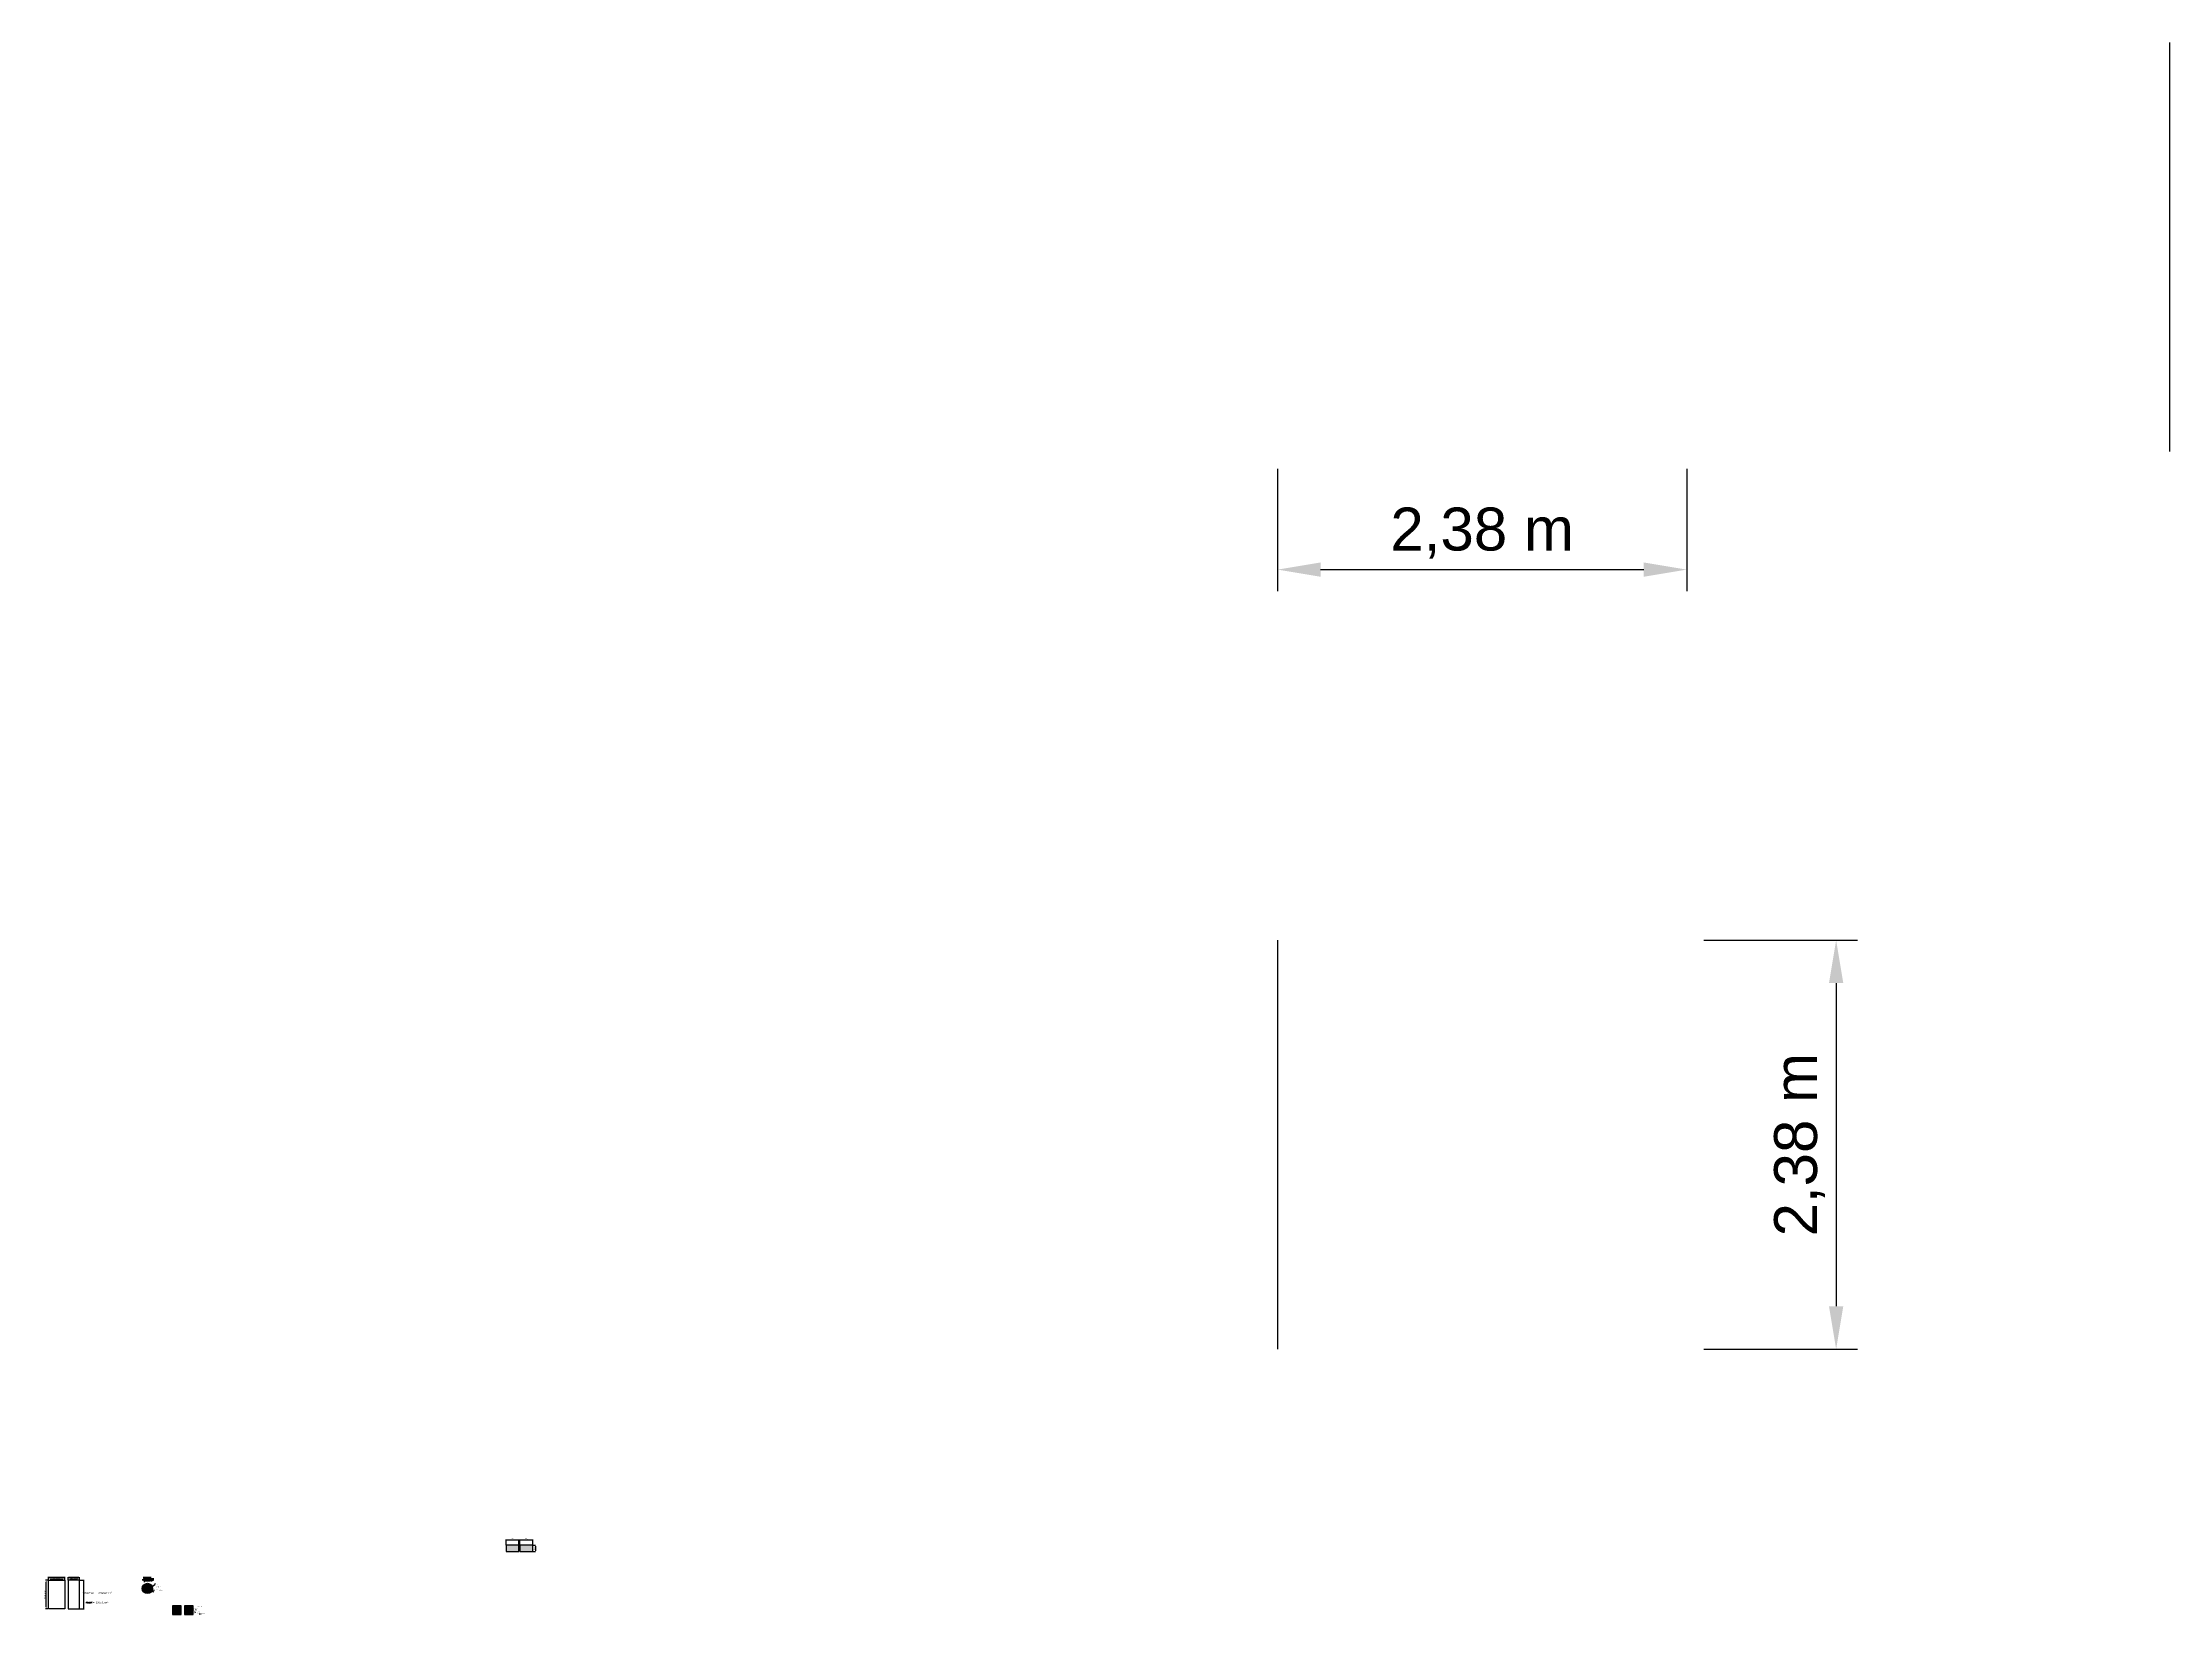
# Model space of a CAD drawing. Header units: millimetres. Extents: x 4938 to 17309, y 4366 to 13512.
import ezdxf

# ---------------------------------------------------------------- set-up
doc = ezdxf.new("R2010")
doc.units = ezdxf.units.MM
for name, color, linetype in [('Agua', 150, 'Continuous'), ('AUX', 252, 'Continuous'), ('Cotas', 253, 'Continuous'), ('Jardín', 80, 'Continuous'), ('Texto', 250, 'Continuous')]:
    doc.layers.add(name, color=color, linetype=linetype)
doc.styles.add('Anotativo', font='arial.ttf')
doc.styles.get("Standard").update_dxf_attribs({"font": 'arial.ttf'})
doc.dimstyles.new('Annotative', dxfattribs={"dimscale": 0, "dimtxt": 2.5, "dimasz": 2.5, "dimexe": 1.25, "dimexo": 0.625, "dimtad": 1, "dimtxsty": 'Standard', "dimcen": 2.5, "dimadec": 0, "dimazin": 0, "dimtfac": 1, "dimtmove": 0, "dimatfit": 3, "dimfxl": 1, "dimarcsym": 0})
doc.dimstyles.new('Ari_m', dxfattribs={"dimtxt": 2.5, "dimasz": 2.5, "dimexe": 1.25, "dimexo": 1, "dimtad": 1, "dimtxsty": 'Standard', "dimcen": 2.5, "dimadec": 0, "dimazin": 0, "dimtfac": 1, "dimtmove": 0, "dimatfit": 3, "dimfxl": 1, "dimarcsym": 0})
doc.dimstyles.new('Ari_m_cm', dxfattribs={"dimtxt": 2.5, "dimasz": 2.5, "dimexe": 1.25, "dimexo": 0.625, "dimtad": 1, "dimlfac": 0.1, "dimtxsty": 'Standard', "dimcen": 2.5, "dimadec": 0, "dimazin": 0, "dimtfac": 1, "dimtmove": 0, "dimatfit": 3, "dimfxl": 1, "dimarcsym": 0})
doc.dimstyles.new('Copia de Ari_m_m', dxfattribs={"dimtxt": 2.5, "dimasz": 2.5, "dimexe": 1.25, "dimexo": 1, "dimtad": 1, "dimlfac": 0.001, "dimtxsty": 'Standard', "dimcen": 2.5, "dimadec": 0, "dimazin": 0, "dimtfac": 1, "dimtmove": 0, "dimatfit": 3, "dimfxl": 1, "dimarcsym": 0})

# ---------------------------------------------------------------- blocks, each defined once
blk = doc.blocks.new('*D2')
at = {"layer": 'Cotas', "color": 0, "lineweight": -2, "transparency": 16777216}
for p, q in [((12121.44734005537, 8289.298611161688), (12120.81128922602, 8289.298611161688)), ((12120.96753922602, 8288.986111161688), (12120.96753922602, 5909.611111161686)), ((12121.44734005537, 5909.298611161686), (12120.81128922602, 5909.298611161686))]:
    blk.add_line(p, q, dxfattribs=at)
at = {"layer": 'Cotas', "color": 0, "transparency": 16777216}
for points in [[(12120.91545589268, 8288.986111161688), (12121.01962255935, 8288.986111161688), (12120.96753922602, 8289.298611161688)], [(12120.91545589268, 5909.611111161686), (12121.01962255935, 5909.611111161686), (12120.96753922602, 5909.298611161686)]]:
    blk.add_solid(points, dxfattribs=at)
at = {"layer": 'Defpoints', "color": 0, "transparency": 16777216}
for p in [(12121.57234005537, 8289.298611161688), (12120.96753922602, 5909.298611161686), (12121.57234005537, 5909.298611161686)]:
    blk.add_point(p, dxfattribs=at)
at = {"layer": 'Cotas', "color": 0, "transparency": 16777216, "insert": (12120.72975358482, 7099.298611161683), "char_height": 0.3125, "attachment_point": 5, "rotation": 90, "style": 'Anotativo'}
blk.add_mtext('2380 mm', dxfattribs=at)
blk = doc.blocks.new('*D1')
at = {"layer": 'Cotas', "color": 0, "lineweight": -2, "transparency": 16777216}
for p, q in [((17309.34812372312, 13511.58851725888), (17308.84171816395, 13511.58851725888)), ((17308.99796816395, 13511.27601725888), (17308.99796816395, 11131.90101725888)), ((17309.34812372312, 11131.58851725888), (17308.84171816395, 11131.58851725888))]:
    blk.add_line(p, q, dxfattribs=at)
at = {"layer": 'Cotas', "color": 0, "transparency": 16777216}
for points in [[(17308.94588483062, 13511.27601725888), (17309.05005149728, 13511.27601725888), (17308.99796816395, 13511.58851725888)], [(17308.94588483062, 11131.90101725888), (17309.05005149728, 11131.90101725888), (17308.99796816395, 11131.58851725888)]]:
    blk.add_solid(points, dxfattribs=at)
at = {"layer": 'Defpoints', "color": 0, "transparency": 16777216}
for p in [(17309.47312372312, 13511.58851725888), (17308.99796816395, 11131.58851725888), (17309.47312372312, 11131.58851725888)]:
    blk.add_point(p, dxfattribs=at)
at = {"layer": 'Cotas', "color": 0, "transparency": 16777216, "insert": (17308.76018252275, 12321.58851725887), "char_height": 0.3125, "attachment_point": 5, "rotation": 90, "style": 'Anotativo'}
blk.add_mtext('2380 mm', dxfattribs=at)
blk = doc.blocks.new('*D3')
at = {"layer": 'Cotas', "color": 0, "lineweight": -2, "transparency": 16777216}
for p, q in [((14601.57234005538, 8289.298611161688), (15495.56226035349, 8289.298611161688)), ((15370.56226035349, 8039.298611161688), (15370.56226035349, 6159.298611161687)), ((14601.57234005538, 5909.298611161686), (15495.56226035349, 5909.298611161686))]:
    blk.add_line(p, q, dxfattribs=at)
at = {"layer": 'Cotas', "color": 0, "transparency": 16777216}
for points in [[(15328.89559368682, 8039.298611161688), (15412.22892702015, 8039.298611161688), (15370.56226035349, 8289.298611161688)], [(15328.89559368682, 6159.298611161687), (15412.22892702015, 6159.298611161687), (15370.56226035349, 5909.298611161686)]]:
    blk.add_solid(points, dxfattribs=at)
at = {"layer": 'Defpoints', "color": 0, "transparency": 16777216}
for p in [(14501.57234005538, 8289.298611161688), (14501.57234005538, 5909.298611161686), (15370.56226035349, 5909.298611161686)]:
    blk.add_point(p, dxfattribs=at)
at = {"layer": 'Cotas', "color": 0, "transparency": 16777216, "insert": (15157.82351546945, 7099.298611161682), "char_height": 250, "attachment_point": 5, "rotation": 90}
blk.add_mtext('2,38 m', dxfattribs=at)
blk = doc.blocks.new('*D4')
at = {"layer": 'Cotas', "color": 0, "lineweight": -2, "transparency": 16777216}
for p, q in [((12121.57234005537, 11031.58851725888), (12121.57234005537, 10320.11349014363)), ((14501.57234005537, 11031.58851725888), (14501.57234005537, 10320.11349014363)), ((12371.57234005537, 10445.11349014363), (14251.57234005537, 10445.11349014363))]:
    blk.add_line(p, q, dxfattribs=at)
at = {"layer": 'Cotas', "color": 0, "transparency": 16777216}
for points in [[(12371.57234005537, 10486.7801568103), (12371.57234005537, 10403.44682347696), (12121.57234005537, 10445.11349014363)], [(14251.57234005537, 10486.7801568103), (14251.57234005537, 10403.44682347696), (14501.57234005537, 10445.11349014363)]]:
    blk.add_solid(points, dxfattribs=at)
at = {"layer": 'Defpoints', "color": 0, "transparency": 16777216}
for p in [(12121.57234005537, 11131.58851725888), (14501.57234005537, 11131.58851725888), (14501.57234005537, 10445.11349014363)]:
    blk.add_point(p, dxfattribs=at)
at = {"layer": 'Cotas', "color": 0, "transparency": 16777216, "insert": (13311.57234005537, 10657.85223502767), "char_height": 250, "attachment_point": 5}
blk.add_mtext('2,38 m', dxfattribs=at)
blk = doc.blocks.new('*D5')
at = {"layer": 'AUX', "color": 0, "lineweight": -2, "transparency": 16777216}
for p, q in [((4971.694818121583, 4566.301406595117), (4971.694818121583, 4585.239413864892)), ((4974.194818121583, 4583.989413864892), (5064.194818121583, 4583.989413864892)), ((5066.694818121583, 4566.301406595117), (5066.694818121583, 4585.239413864892))]:
    blk.add_line(p, q, dxfattribs=at)
at = {"layer": 'AUX', "color": 0, "transparency": 16777216}
for points in [[(4974.194818121583, 4584.406080531558), (4974.194818121583, 4583.572747198225), (4971.694818121583, 4583.989413864892)], [(5064.194818121583, 4584.406080531558), (5064.194818121583, 4583.572747198225), (5066.694818121583, 4583.989413864892)]]:
    blk.add_solid(points, dxfattribs=at)
at = {"layer": 'Defpoints', "color": 0, "transparency": 16777216}
for p in [(5066.694818121583, 4583.989413864892), (4971.694818121583, 4565.676406595117), (5066.694818121583, 4565.676406595117)]:
    blk.add_point(p, dxfattribs=at)
at = {"layer": 'AUX', "color": 0, "transparency": 16777216, "insert": (5019.194818121583, 4585.635559840335), "char_height": 2, "attachment_point": 5}
blk.add_mtext('95', dxfattribs=at)
blk = doc.blocks.new('*D6')
at = {"layer": 'AUX', "color": 0, "lineweight": -2, "transparency": 16777216}
for p, q in [((5086.694818121583, 4566.301406595117), (5086.694818121583, 4584.101185929469)), ((5089.194818121583, 4582.851185929469), (5149.194818121583, 4582.851185929469)), ((5151.694818121583, 4566.301406595117), (5151.694818121583, 4584.101185929469))]:
    blk.add_line(p, q, dxfattribs=at)
at = {"layer": 'AUX', "color": 0, "transparency": 16777216}
for points in [[(5089.194818121583, 4583.267852596136), (5089.194818121583, 4582.434519262802), (5086.694818121583, 4582.851185929469)], [(5149.194818121583, 4583.267852596136), (5149.194818121583, 4582.434519262802), (5151.694818121583, 4582.851185929469)]]:
    blk.add_solid(points, dxfattribs=at)
at = {"layer": 'Defpoints', "color": 0, "transparency": 16777216}
for p in [(5151.694818121583, 4582.851185929469), (5086.694818121583, 4565.676406595117), (5151.694818121583, 4565.676406595117)]:
    blk.add_point(p, dxfattribs=at)
at = {"layer": 'AUX', "color": 0, "transparency": 16777216, "insert": (5119.194818121583, 4584.497331904913), "char_height": 2, "attachment_point": 5}
blk.add_mtext('65', dxfattribs=at)
blk = doc.blocks.new('*D7')
at = {"layer": 'AUX', "color": 0, "lineweight": -2, "transparency": 16777216}
for p, q in [((5152.319818121585, 4565.676406595118), (5179.497943927611, 4565.676406595118)), ((5178.247943927611, 4402.176406595118), (5178.247943927611, 4563.176406595118)), ((5152.319818121585, 4399.676406595118), (5179.497943927611, 4399.676406595118))]:
    blk.add_line(p, q, dxfattribs=at)
at = {"layer": 'AUX', "color": 0, "transparency": 16777216}
for points in [[(5177.831277260944, 4563.176406595118), (5178.664610594278, 4563.176406595118), (5178.247943927611, 4565.676406595118)], [(5177.831277260944, 4402.176406595118), (5178.664610594278, 4402.176406595118), (5178.247943927611, 4399.676406595118)]]:
    blk.add_solid(points, dxfattribs=at)
at = {"layer": 'Defpoints', "color": 0, "transparency": 16777216}
for p in [(5151.694818121585, 4565.676406595118), (5178.247943927611, 4565.676406595118), (5151.694818121585, 4399.676406595118)]:
    blk.add_point(p, dxfattribs=at)
at = {"layer": 'AUX', "color": 0, "transparency": 16777216, "insert": (5176.601797952168, 4482.676406595117), "char_height": 2, "attachment_point": 5, "rotation": 90}
blk.add_mtext('166', dxfattribs=at)
blk = doc.blocks.new('*D11')
at = {"layer": 'AUX', "color": 0, "lineweight": -2, "transparency": 16777216}
for p, q in [((7633.759540760376, 4770.02485070452), (7633.759540760376, 4801.527999417053)), ((7638.759540760376, 4800.277999417053), (7703.759540760376, 4800.277999417053)), ((7708.759540760376, 4770.02485070452), (7708.759540760376, 4801.527999417053))]:
    blk.add_line(p, q, dxfattribs=at)
at = {"layer": 'AUX', "color": 0, "transparency": 16777216}
for points in [[(7638.759540760376, 4801.111332750386), (7638.759540760376, 4799.44466608372), (7633.759540760376, 4800.277999417053)], [(7703.759540760376, 4801.111332750386), (7703.759540760376, 4799.44466608372), (7708.759540760376, 4800.277999417053)]]:
    blk.add_solid(points, dxfattribs=at)
at = {"layer": 'Defpoints', "color": 0, "transparency": 16777216}
for p in [(7633.759540760376, 4769.39985070452), (7708.759540760376, 4800.277999417053), (7708.759540760376, 4769.39985070452)]:
    blk.add_point(p, dxfattribs=at)
at = {"layer": 'AUX', "color": 0, "transparency": 16777216, "insert": (7671.259540760376, 4804.971212241064), "char_height": 8, "attachment_point": 5}
blk.add_mtext('75', dxfattribs=at)
blk = doc.blocks.new('*D12')
at = {"layer": 'AUX', "color": 0, "lineweight": -2, "transparency": 16777216}
for p, q in [((7713.759540293877, 4770.024851483271), (7713.759540293877, 4801.527997080802)), ((7718.759540293877, 4800.277997080802), (7783.759540293877, 4800.277997080802)), ((7788.759540293877, 4770.024851483271), (7788.759540293877, 4801.527997080802))]:
    blk.add_line(p, q, dxfattribs=at)
at = {"layer": 'AUX', "color": 0, "transparency": 16777216}
for points in [[(7718.759540293877, 4801.111330414135), (7718.759540293877, 4799.444663747469), (7713.759540293877, 4800.277997080802)], [(7783.759540293877, 4801.111330414135), (7783.759540293877, 4799.444663747469), (7788.759540293877, 4800.277997080802)]]:
    blk.add_solid(points, dxfattribs=at)
at = {"layer": 'Defpoints', "color": 0, "transparency": 16777216}
for p in [(7713.759540293877, 4769.399851483271), (7788.759540293877, 4800.277997080802), (7788.759540293877, 4769.399851483271)]:
    blk.add_point(p, dxfattribs=at)
at = {"layer": 'AUX', "color": 0, "transparency": 16777216, "insert": (7751.259540293877, 4804.971209904813), "char_height": 8, "attachment_point": 5}
blk.add_mtext('75', dxfattribs=at)
blk = doc.blocks.new('*D13')
at = {"layer": 'AUX', "color": 0, "lineweight": -2, "transparency": 16777216}
for p, q in [((7789.38454029388, 4769.399851483273), (7805.738341202268, 4769.399851483273)), ((7789.38454029388, 4731.899851483273), (7805.738341202268, 4731.899851483273)), ((7804.488341202268, 4764.399851483273), (7804.488341202268, 4736.899851483273))]:
    blk.add_line(p, q, dxfattribs=at)
at = {"layer": 'AUX', "color": 0, "transparency": 16777216}
for points in [[(7803.655007868935, 4764.399851483273), (7805.321674535601, 4764.399851483273), (7804.488341202268, 4769.399851483273)], [(7803.655007868935, 4736.899851483273), (7805.321674535601, 4736.899851483273), (7804.488341202268, 4731.899851483273)]]:
    blk.add_solid(points, dxfattribs=at)
at = {"layer": 'Defpoints', "color": 0, "transparency": 16777216}
for p in [(7788.75954029388, 4769.399851483273), (7788.75954029388, 4731.899851483273), (7804.488341202268, 4731.899851483273)]:
    blk.add_point(p, dxfattribs=at)
at = {"layer": 'AUX', "color": 0, "transparency": 16777216, "insert": (7799.055701365978, 4750.649851483269), "char_height": 8, "attachment_point": 5, "rotation": 90}
blk.add_mtext('37,5', dxfattribs=at)
blk = doc.blocks.new('*D14')
at = {"layer": 'AUX', "color": 0, "lineweight": -2, "transparency": 16777216}
for p, q in [((4971.694818121583, 4568.176406595117), (4971.694818121583, 4578.142037642214)), ((5066.694818121583, 4568.176406595117), (5066.694818121583, 4578.142037642214)), ((4981.694818121583, 4573.142037642214), (5056.694818121583, 4573.142037642214))]:
    blk.add_line(p, q, dxfattribs=at)
at = {"layer": 'AUX', "color": 0, "transparency": 16777216}
for points in [[(4981.694818121583, 4574.808704308881), (4981.694818121583, 4571.475370975547), (4971.694818121583, 4573.142037642214)], [(5056.694818121583, 4574.808704308881), (5056.694818121583, 4571.475370975547), (5066.694818121583, 4573.142037642214)]]:
    blk.add_solid(points, dxfattribs=at)
at = {"layer": 'Defpoints', "color": 0, "transparency": 16777216}
for p in [(4971.694818121583, 4565.676406595117), (5066.694818121583, 4573.142037642214), (5066.694818121583, 4565.676406595117)]:
    blk.add_point(p, dxfattribs=at)
at = {"layer": 'AUX', "color": 0, "transparency": 16777216, "insert": (5019.194818121583, 4580.24776751943), "char_height": 10, "attachment_point": 5}
blk.add_mtext('95 mm', dxfattribs=at)
blk = doc.blocks.new('*D15')
at = {"layer": 'AUX', "color": 0, "lineweight": -2, "transparency": 16777216}
for p, q in [((5086.694818121583, 4568.176406595117), (5086.694818121583, 4579.210072949176)), ((5151.694818121583, 4568.176406595117), (5151.694818121583, 4579.210072949176)), ((5096.694818121583, 4574.210072949176), (5141.694818121583, 4574.210072949176))]:
    blk.add_line(p, q, dxfattribs=at)
at = {"layer": 'AUX', "color": 0, "transparency": 16777216}
for points in [[(5096.694818121583, 4575.876739615843), (5096.694818121583, 4572.543406282509), (5086.694818121583, 4574.210072949176)], [(5141.694818121583, 4575.876739615843), (5141.694818121583, 4572.543406282509), (5151.694818121583, 4574.210072949176)]]:
    blk.add_solid(points, dxfattribs=at)
at = {"layer": 'Defpoints', "color": 0, "transparency": 16777216}
for p in [(5086.694818121583, 4565.676406595117), (5151.694818121583, 4574.210072949176), (5151.694818121583, 4565.676406595117)]:
    blk.add_point(p, dxfattribs=at)
at = {"layer": 'AUX', "color": 0, "transparency": 16777216, "insert": (5119.194818121583, 4581.315802826392), "char_height": 10, "attachment_point": 5}
blk.add_mtext('65 mm', dxfattribs=at)
blk = doc.blocks.new('*D16')
at = {"layer": 'AUX', "color": 0, "lineweight": -2, "transparency": 16777216}
for p, q in [((4969.194818121585, 4565.676406595118), (4954.679264267626, 4565.676406595118)), ((4959.679264267626, 4409.676406595118), (4959.679264267626, 4555.676406595118)), ((4969.194818121585, 4399.676406595118), (4954.679264267626, 4399.676406595118))]:
    blk.add_line(p, q, dxfattribs=at)
at = {"layer": 'AUX', "color": 0, "transparency": 16777216}
for points in [[(4958.012597600959, 4555.676406595118), (4961.345930934293, 4555.676406595118), (4959.679264267626, 4565.676406595118)], [(4958.012597600959, 4409.676406595118), (4961.345930934293, 4409.676406595118), (4959.679264267626, 4399.676406595118)]]:
    blk.add_solid(points, dxfattribs=at)
at = {"layer": 'Defpoints', "color": 0, "transparency": 16777216}
for p in [(4959.679264267626, 4565.676406595118), (4971.694818121585, 4565.676406595118), (4971.694818121585, 4399.676406595118)]:
    blk.add_point(p, dxfattribs=at)
at = {"layer": 'AUX', "color": 0, "transparency": 16777216, "insert": (4952.57353439041, 4482.676406595117), "char_height": 10, "attachment_point": 5, "rotation": 90}
blk.add_mtext('166 mm', dxfattribs=at)
blk = doc.blocks.new('*D26')
at = {"layer": 'Defpoints', "color": 0, "transparency": 16777216}
for p in [(5517.719129398531, 4521.932604140481), (5577.048978972038, 4512.99006816991)]:
    blk.add_point(p, dxfattribs=at)
at = {"layer": 'Texto', "color": 0, "lineweight": -2, "transparency": 16777216}
blk.add_line((5552.905757016924, 4516.629073364278), (5520.191206464093, 4521.559998475041), dxfattribs=at)
at = {"layer": 'Texto', "color": 0, "transparency": 16777216}
blk.add_solid([(5520.253307408333, 4521.972011319302), (5520.129105519854, 4521.147985630781), (5517.719129398531, 4521.932604140481)], dxfattribs=at)
at = {"layer": 'Texto', "color": 0, "transparency": 16777216, "insert": (5547.677868748209, 4519.410668411533), "char_height": 2.5, "attachment_point": 5, "rotation": 351.42857142857076}
blk.add_mtext('∅6 cm', dxfattribs=at)
blk = doc.blocks.new('*D27')
at = {"layer": 'Defpoints', "color": 0, "transparency": 16777216}
for p in [(5547.384054185283, 4517.461336155196), (5588.190624985405, 4547.878443451973), (5592.498360317977, 4542.099330233818)]:
    blk.add_point(p, dxfattribs=at)
at = {"layer": 'Texto', "color": 0, "lineweight": -2, "transparency": 16777216}
for p, q in [((5547.757576429163, 4516.960231242701), (5552.438834005616, 4510.680013112052)), ((5553.696209167837, 4513.176311912562), (5590.493940667996, 4540.605241258299)), ((5588.564147229285, 4547.377338539478), (5593.245404805737, 4541.097120408828))]:
    blk.add_line(p, q, dxfattribs=at)
at = {"layer": 'Texto', "color": 0, "transparency": 16777216}
for points in [[(5553.447194338584, 4513.510381854226), (5553.945223997091, 4512.842241970899), (5551.691789517856, 4511.682222937042)], [(5590.244925838743, 4540.939311199963), (5590.74295549725, 4540.271171316635), (5592.498360317977, 4542.099330233818)]]:
    blk.add_solid(points, dxfattribs=at)
at = {"layer": 'Texto', "color": 0, "transparency": 16777216, "insert": (5570.823672464327, 4528.596447467662), "char_height": 2.5, "attachment_point": 5, "rotation": 36.700746288633944}
blk.add_mtext('5,09 cm', dxfattribs=at)
blk = doc.blocks.new('*D28')
at = {"layer": 'Defpoints', "color": 0, "transparency": 16777216}
for p in [(5526.534469682192, 4495.890642470281), (5568.233638688374, 4539.032029840112)]:
    blk.add_point(p, dxfattribs=at)
at = {"layer": 'Texto', "color": 0, "lineweight": -2, "transparency": 16777216}
blk.add_line((5551.129577370754, 4521.33640298502), (5566.496173313117, 4537.234472033036), dxfattribs=at)
at = {"layer": 'Texto', "color": 0, "transparency": 16777216}
blk.add_solid([(5566.19658034527, 4537.524049595579), (5566.795766280963, 4536.944894470493), (5568.233638688374, 4539.032029840112)], dxfattribs=at)
at = {"layer": 'Texto', "color": 0, "transparency": 16777216, "insert": (5553.592983609704, 4526.721541465968), "char_height": 2.5, "attachment_point": 5, "rotation": 45.973886437718406}
blk.add_mtext('∅6 cm', dxfattribs=at)
blk = doc.blocks.new('*D29')
at = {"layer": 'Defpoints', "color": 0, "transparency": 16777216}
for p in [(5567.394619372819, 4583.39778314545), (5527.394619372819, 4575.206103418837), (5567.394619372819, 4575.206103418837)]:
    blk.add_point(p, dxfattribs=at)
at = {"layer": 'Texto', "color": 0, "lineweight": -2, "transparency": 16777216}
for p, q in [((5527.394619372819, 4575.831103418837), (5527.394619372819, 4584.64778314545)), ((5529.894619372819, 4583.39778314545), (5564.894619372819, 4583.39778314545)), ((5567.394619372819, 4575.831103418837), (5567.394619372819, 4584.64778314545))]:
    blk.add_line(p, q, dxfattribs=at)
at = {"layer": 'Texto', "color": 0, "transparency": 16777216}
for points in [[(5529.894619372819, 4583.814449812117), (5529.894619372819, 4582.981116478783), (5527.394619372819, 4583.39778314545)], [(5564.894619372819, 4583.814449812117), (5564.894619372819, 4582.981116478783), (5567.394619372819, 4583.39778314545)]]:
    blk.add_solid(points, dxfattribs=at)
at = {"layer": 'Texto', "color": 0, "transparency": 16777216, "insert": (5547.394619372819, 4585.293246992654), "char_height": 2.5, "attachment_point": 5}
blk.add_mtext('4 cm', dxfattribs=at)
blk = doc.blocks.new('*D30')
at = {"layer": 'Defpoints', "color": 0, "transparency": 16777216}
for p in [(5566.86812601005, 4580.979766554023), (5527.72449217641, 4571.588632468415), (5567.394619372817, 4575.206103418837)]:
    blk.add_point(p, dxfattribs=at)
at = {"layer": 'Texto', "color": 0, "lineweight": -2, "transparency": 16777216}
for p, q in [((5566.245708476636, 4580.923009051457), (5525.953163746812, 4577.248780598467)), ((5526.970968803376, 4579.851965737261), (5526.74393879311, 4582.341635870921)), ((5566.772201839402, 4575.14934591627), (5526.479657109579, 4571.475117463282)), ((5527.197998813642, 4577.362295603601), (5527.72449217641, 4571.588632468415)), ((5527.951522186676, 4569.098962334755), (5529.386642995089, 4553.361054334327))]:
    blk.add_line(p, q, dxfattribs=at)
at = {"layer": 'Texto', "color": 0, "transparency": 16777216}
for points in [[(5527.385913825654, 4579.889804072305), (5526.5560237811, 4579.814127402216), (5527.197998813642, 4577.362295603601)], [(5528.366467208954, 4569.136800669799), (5527.536577164399, 4569.061123999711), (5527.72449217641, 4571.588632468415)]]:
    blk.add_solid(points, dxfattribs=at)
at = {"layer": 'Texto', "color": 0, "transparency": 16777216, "insert": (5530.901194793658, 4560.178365585451), "char_height": 2.5, "attachment_point": 5, "rotation": 275.2103228015772}
blk.add_mtext('0,58 cm', dxfattribs=at)
blk = doc.blocks.new('*D34')
at = {"layer": 'AUX', "color": 0, "lineweight": -2, "transparency": 16777216}
for p, q in [((5527.394619372819, 4567.393603418837), (5527.394619372819, 4561.476531177925)), ((5528.644619372819, 4562.101531177925), (5566.144619372819, 4562.101531177925)), ((5567.394619372819, 4567.393603418837), (5567.394619372819, 4561.476531177925))]:
    blk.add_line(p, q, dxfattribs=at)
at = {"layer": 'AUX', "color": 0, "transparency": 16777216}
for points in [[(5528.644619372819, 4562.309864511258), (5528.644619372819, 4561.893197844592), (5527.394619372819, 4562.101531177925)], [(5566.144619372819, 4562.309864511258), (5566.144619372819, 4561.893197844592), (5567.394619372819, 4562.101531177925)]]:
    blk.add_solid(points, dxfattribs=at)
at = {"layer": 'Defpoints', "color": 0, "transparency": 16777216}
for p in [(5527.394619372819, 4567.706103418837), (5567.394619372819, 4567.706103418837), (5567.394619372819, 4562.101531177925)]:
    blk.add_point(p, dxfattribs=at)
at = {"layer": 'AUX', "color": 0, "transparency": 16777216, "insert": (5547.394619372819, 4563.039457508075), "char_height": 1.25, "width": 3.649386084583902, "attachment_point": 5}
blk.add_mtext('4 m', dxfattribs=at)
blk = doc.blocks.new('*D35')
at = {"layer": 'AUX', "color": 0, "lineweight": -2, "transparency": 16777216}
for p, q in [((5567.707119372821, 4575.206103418839), (5584.414716526197, 4575.206103418839)), ((5567.707119372821, 4567.706103418839), (5584.414716526197, 4567.706103418839)), ((5583.789716526197, 4568.956103418839), (5583.789716526197, 4573.956103418839))]:
    blk.add_line(p, q, dxfattribs=at)
at = {"layer": 'AUX', "color": 0, "transparency": 16777216}
for points in [[(5583.581383192864, 4573.956103418839), (5583.99804985953, 4573.956103418839), (5583.789716526197, 4575.206103418839)], [(5583.581383192864, 4568.956103418839), (5583.99804985953, 4568.956103418839), (5583.789716526197, 4567.706103418839)]]:
    blk.add_solid(points, dxfattribs=at)
at = {"layer": 'Defpoints', "color": 0, "transparency": 16777216}
for p in [(5567.394619372821, 4575.206103418839), (5567.394619372821, 4567.706103418839), (5583.789716526197, 4575.206103418839)]:
    blk.add_point(p, dxfattribs=at)
at = {"layer": 'AUX', "color": 0, "transparency": 16777216, "insert": (5582.839000291545, 4571.456103418837), "char_height": 1.25, "attachment_point": 5, "rotation": 90}
blk.add_mtext('0.75 m', dxfattribs=at)
blk = doc.blocks.new('*D36')
at = {"layer": 'AUX', "color": 0, "lineweight": -2, "transparency": 16777216}
for p, q in [((5517.456089429769, 4526.454635082322), (5516.258970839548, 4526.814367039407)), ((5518.65320801999, 4526.094903125237), (5576.11490035058, 4508.827769185156)), ((5588.802875626945, 4505.01505571224), (5577.3120189408, 4508.468037228072))]:
    blk.add_line(p, q, dxfattribs=at)
at = {"layer": 'AUX', "color": 0, "transparency": 16777216}
for points in [[(5517.51604475595, 4526.654154847359), (5517.396134103588, 4526.255115317285), (5518.65320801999, 4526.094903125237)], [(5577.371974266981, 4508.667556993109), (5577.252063614619, 4508.268517463035), (5576.11490035058, 4508.827769185156)]]:
    blk.add_solid(points, dxfattribs=at)
at = {"layer": 'Defpoints', "color": 0, "transparency": 16777216}
for p in [(5518.65320801999, 4526.094903125237), (5576.11490035058, 4508.827769185156)]:
    blk.add_point(p, dxfattribs=at)
at = {"layer": 'AUX', "color": 0, "transparency": 16777216, "insert": (5587.468615482338, 4506.408711545525), "char_height": 1.25, "width": 4.959072305593571, "attachment_point": 5, "rotation": 343.27457258126964}
blk.add_mtext('6 m', dxfattribs=at)
blk = doc.blocks.new('*D37')
at = {"layer": 'AUX', "color": 0, "lineweight": -2, "transparency": 16777216}
for p, q in [((5528.937798955285, 4528.011130844654), (5527.852725118227, 4528.631707002857)), ((5530.022872792344, 4527.390554686451), (5564.745235578226, 4507.532117623943)), ((5585.348203157509, 4495.748854558087), (5565.830309415284, 4506.91154146574))]:
    blk.add_line(p, q, dxfattribs=at)
at = {"layer": 'AUX', "color": 0, "transparency": 16777216}
for points in [[(5529.041228314985, 4528.191976484164), (5528.834369595585, 4527.830285205145), (5530.022872792344, 4527.390554686451)], [(5565.933738774985, 4507.092387105249), (5565.726880055584, 4506.730695826231), (5564.745235578226, 4507.532117623943)]]:
    blk.add_solid(points, dxfattribs=at)
at = {"layer": 'Defpoints', "color": 0, "transparency": 16777216}
for p in [(5530.022872792344, 4527.390554686451), (5564.745235578226, 4507.532117623943)]:
    blk.add_point(p, dxfattribs=at)
at = {"layer": 'AUX', "color": 0, "transparency": 16777216, "insert": (5584.337598795988, 4497.407326842058), "char_height": 1.25, "width": 4.959072305593436, "attachment_point": 5, "rotation": 330.2338682952501}
blk.add_mtext('4 m', dxfattribs=at)
blk = doc.blocks.new('*D38')
at = {"layer": 'AUX', "color": 0, "lineweight": -2, "transparency": 16777216}
for p, q in [((5567.394619372819, 4567.393603418837), (5567.394619372819, 4561.476531177925)), ((5568.644619372819, 4562.101531177925), (5576.144619372819, 4562.101531177925)), ((5577.394619372819, 4567.393603418837), (5577.394619372819, 4561.476531177925))]:
    blk.add_line(p, q, dxfattribs=at)
at = {"layer": 'AUX', "color": 0, "transparency": 16777216}
for points in [[(5568.644619372819, 4562.309864511258), (5568.644619372819, 4561.893197844592), (5567.394619372819, 4562.101531177925)], [(5576.144619372819, 4562.309864511258), (5576.144619372819, 4561.893197844592), (5577.394619372819, 4562.101531177925)]]:
    blk.add_solid(points, dxfattribs=at)
at = {"layer": 'Defpoints', "color": 0, "transparency": 16777216}
for p in [(5567.394619372819, 4567.706103418837), (5577.394619372819, 4567.706103418837), (5577.394619372819, 4562.101531177925)]:
    blk.add_point(p, dxfattribs=at)
at = {"layer": 'AUX', "color": 0, "transparency": 16777216, "insert": (5572.394619372819, 4563.042015488975), "char_height": 1.25, "attachment_point": 5}
blk.add_mtext('1 m', dxfattribs=at)

msp = doc.modelspace()

# ---------------------------------------------------------------- hatches: boundary and pattern name
at = {"layer": 'Texto'}
h = msp.add_hatch(color=9, dxfattribs=at)
h.dxf.hatch_style = 1
h.paths.add_polyline_path([(7708.759540760376, 4769.39985070452), (7633.759540760376, 4769.39985070452), (7633.759540760376, 4731.89985070452), (7708.759540760376, 4731.89985070452)])
h.paths.add_polyline_path([(7788.759540293877, 4731.899851483271), (7788.759540293877, 4769.399851483271), (7713.759540293877, 4769.399851483271), (7713.759540293877, 4731.899851483271)])
h = msp.add_hatch(color=3, dxfattribs=at)
h.dxf.hatch_style = 1
h.paths.add_polyline_path([(5517.384054185284, 4517.461336155196, 1), (5577.384054185284, 4517.461336155196, 1)])
h.paths.add_polyline_path([(5567.384054185284, 4517.461336155196, -1), (5527.384054185284, 4517.461336155196, -1)], flags=16)
h = msp.add_hatch(color=4, dxfattribs=at)
h.dxf.hatch_style = 1
h.paths.add_polyline_path([(5527.384054185284, 4517.461336155196, 1), (5567.384054185284, 4517.461336155196, 1)])
h = msp.add_hatch(color=4, dxfattribs=at)
h.dxf.hatch_style = 1
h.paths.add_polyline_path([(5567.394619372819, 4575.206103418837), (5527.394619372819, 4575.206103418837), (5527.394619372819, 4567.706103418837), (5567.394619372819, 4567.706103418837)])
h = msp.add_hatch(color=46, dxfattribs=at)
h.dxf.hatch_style = 1
h.paths.add_polyline_path([(5813.399599417675, 4416.269996651863), (5763.399599417675, 4416.269996651863), (5763.399599417675, 4366.269996651863), (5813.399599417675, 4366.269996651863)])
h.paths.add_polyline_path([(5743.399599417675, 4416.269996651863), (5693.399599417675, 4416.269996651863), (5693.399599417675, 4366.269996651863), (5743.399599417675, 4366.269996651863)])

# ---------------------------------------------------------------- linework, layer by layer
msp.add_line((5718.350429081345, 4366.269996651863), (5693.399599417675, 4366.269996651863))
for points in [[(7633.759540760376, 4731.89985070452), (7708.759540760376, 4731.89985070452), (7708.759540760376, 4769.39985070452), (7633.759540760376, 4769.39985070452)], [(7713.759540293877, 4731.899851483271), (7788.759540293877, 4731.899851483271), (7788.759540293877, 4769.399851483271), (7713.759540293877, 4769.399851483271)], [(5066.694818121583, 4399.676406595117), (4971.694818121583, 4399.676406595117), (4971.694818121583, 4565.676406595117), (5066.694818121583, 4565.676406595117)], [(5086.694818121583, 4399.676406595117), (5151.694818121583, 4399.676406595117), (5151.694818121583, 4565.676406595117), (5086.694818121583, 4565.676406595117)], [(5693.399599417675, 4366.269996651863), (5743.399599417675, 4366.269996651863), (5743.399599417675, 4416.269996651863), (5693.399599417675, 4416.269996651863)], [(5763.399599417675, 4366.269996651863), (5813.399599417675, 4366.269996651863), (5813.399599417675, 4416.269996651863), (5763.399599417675, 4416.269996651863)]]:
    msp.add_lwpolyline(points, close=True)
at = {"layer": 'Agua'}
msp.add_lwpolyline([(5527.394619372819, 4567.706103418837), (5567.394619372819, 4567.706103418837), (5567.394619372819, 4575.206103418837), (5527.394619372819, 4575.206103418837)], close=True, dxfattribs=at)
msp.add_circle((5547.384054185284, 4517.461336155196), 20, dxfattribs=at)
at = {"layer": 'AUX'}
msp.add_line((5527.394619372819, 4567.706103418837), (5517.394619372819, 4567.706103418837), dxfattribs=at)
at = {"layer": 'Jardín'}
msp.add_line((5517.394619372819, 4567.706103418837), (5577.394619372819, 4567.706103418837), dxfattribs=at)
msp.add_circle((5547.384054185284, 4517.461336155196), 30, dxfattribs=at)

# ---------------------------------------------------------------- texts
at = {"insert": (5815.61741628705, 4417.153226951893), "char_height": 2.5, "attachment_point": 1}
msp.add_mtext_dynamic_manual_height_columns("\\A1;\\PV= (50-2x){\\H0.7x;\\S2^ ;}*x= 4x{\\H0.7x;\\S3^ ;}-200x{\\H0.7x;\\S2^ ;}+2500x\\P\\Pv'= 12x{\\H0.7x;\\S2^ ;}-400x+2500=0\\Px=25; x={\\H0.7x;\\S25/3;} \\P\\PV''=24x-400\\PV''(x=25)= 200 (mínimo)\\PV''(x={\\H0.7x;\\S25/3;} )= -200(máximo)\\P\\PV= (50-2x){\\H0.7x;\\S2^ ;}*x= (50-2*{\\H0.7x;\\S25/3;} )2*{\\H0.7x;\\S25/3;} =9.259.26cm{\\H0.7x;\\S3^ ;}", width=63.63343930646988, gutter_width=12.5, heights=[0], dxfattribs=at)
at = {"layer": 'Texto'}
for s, width, gutter_width, heights, insert, char_height, attachment_point in [('\\A1;95*65*166 =  1025050mm{\\H0.7x;\\S3^ ;}\\P\\P\\P{\\H0.7x;\\S1025050/1000;} =  1025.05cm{\\H0.7x;\\S3^ ;}', 558.2305703350467, 50, [341.761524828551], (5255.320820539595, 4462.792577675699), 10, 5), ('\\A1;V = h*π*r{\\H0.7x;\\S2^ ;}\\P\\PV= 0.75*3.14*2{\\H0.7x;\\S2^ ;}\\P\\PV=9.42m{\\H0.7x;\\S3^ ;} \\P\\P1 m{\\H0.7x;\\S3^ ;}= 1000 Litros\\P\\P9.42*1000= 9420 Litros', 41.63103660767267, 12.5, [67.70524398253875], (5599.442266238018, 4541.310045897553), 2.5, 1)]:
    msp.add_mtext_dynamic_manual_height_columns(s, width=width, gutter_width=gutter_width, heights=heights, dxfattribs=dict(at, insert=insert, char_height=char_height, attachment_point=attachment_point))

# ---------------------------------------------------------------- dimensions: what is measured, and where the dimension line sits
at = {"layer": 'AUX'}
for base, p1, p2, override, picture, middle in [((7708.759540760376, 4800.277999417053), (7633.759540760376, 4769.39985070452), (7708.759540760376, 4769.39985070452), {"dimtxt": 8, "dimasz": 5}, '*D11', (7671.259540760376, 4804.971212241064)), ((7788.759540293877, 4800.277997080802), (7713.759540293877, 4769.399851483271), (7788.759540293877, 4769.399851483271), {"dimtxt": 8, "dimasz": 5}, '*D12', (7751.259540293877, 4804.971209904813)), ((5066.694818121583, 4583.989413864892), (4971.694818121583, 4565.676406595117), (5066.694818121583, 4565.676406595117), {"dimtxt": 2}, '*D5', (5019.194818121583, 4585.635559840335)), ((5151.694818121583, 4582.851185929469), (5086.694818121583, 4565.676406595117), (5151.694818121583, 4565.676406595117), {"dimtxt": 2}, '*D6', (5119.194818121583, 4584.497331904913))]:
    dim = msp.add_linear_dim(base=base, p1=p1, p2=p2, dimstyle='Annotative', override=override, dxfattribs=at)
    dim.commit()
    dim.dimension.update_dxf_attribs({"geometry": picture, "text_midpoint": middle})
for base, p1, p2, override, picture, middle in [((7804.488341202268, 4731.899851483273), (7788.759540293877, 4769.399851483271), (7788.759540293877, 4731.899851483271), {"dimtxt": 8, "dimasz": 5}, '*D13', (7799.055701365978, 4750.649851483269)), ((5178.247943927611, 4565.676406595118), (5151.694818121583, 4399.676406595117), (5151.694818121583, 4565.676406595117), {"dimtxt": 2}, '*D7', (5176.601797952168, 4482.676406595117))]:
    dim = msp.add_linear_dim(base=base, p1=p1, p2=p2, angle=90, dimstyle='Annotative', override=override, dxfattribs=at)
    dim.commit()
    dim.dimension.update_dxf_attribs({"geometry": picture, "text_midpoint": middle})
for base, p1, p2, text, override, picture, middle in [((5066.694818121583, 4573.142037642214), (4971.694818121583, 4565.676406595117), (5066.694818121583, 4565.676406595117), '95 mm', {"dimgap": 0.5, "dimtoh": 1, "dimpost": ' cm'}, '*D14', (5019.194818121583, 4580.24776751943)), ((5151.694818121583, 4574.210072949176), (5086.694818121583, 4565.676406595117), (5151.694818121583, 4565.676406595117), '65 mm', {"dimgap": 0.5, "dimtoh": 1, "dimpost": ' cm'}, '*D15', (5119.194818121583, 4581.315802826392)), ((5567.394619372819, 4562.101531177925), (5527.394619372819, 4567.706103418837), (5567.394619372819, 4567.706103418837), '4 m', {"dimpost": ' cm'}, '*D34', (5547.394619372819, 4563.039457508075)), ((5577.394619372819, 4562.101531177925), (5567.394619372819, 4567.706103418837), (5577.394619372819, 4567.706103418837), '1 m', {"dimpost": ' cm'}, '*D38', (5572.394619372819, 4563.042015488975))]:
    dim = msp.add_linear_dim(base=base, p1=p1, p2=p2, text=text, dimstyle='Ari_m_cm', override=override, dxfattribs=at)
    dim.commit()
    dim.dimension.update_dxf_attribs({"geometry": picture, "text_midpoint": middle})
dim = msp.add_linear_dim(base=(4959.679264267626, 4565.676406595118), p1=(4971.694818121583, 4399.676406595117), p2=(4971.694818121583, 4565.676406595117), angle=90, text='166 mm', dimstyle='Ari_m_cm', override={"dimgap": 0.5, "dimtoh": 1, "dimpost": ' cm'}, dxfattribs=at)
dim.commit()
dim.dimension.update_dxf_attribs({"geometry": '*D16', "text_midpoint": (4952.57353439041, 4482.676406595117)})
for p1, p2, text, picture, middle in [((5518.65320801999, 4526.094903125237), (5576.11490035058, 4508.827769185156), '6 m', '*D36', (5587.195013072958, 4505.498215482704)), ((5530.022872792344, 4527.390554686451), (5564.745235578226, 4507.532117623943), '4 m', '*D37', (5583.871955021075, 4496.593151384511))]:
    dim = msp.add_diameter_dim_2p(p1=p1, p2=p2, text=text, dimstyle='Ari_m_cm', override={"dimpost": ' cm'}, dxfattribs=at)
    dim.commit()
    dim.dimension.update_dxf_attribs({"geometry": picture, "text_midpoint": middle, "dimtype": 163})
dim = msp.add_linear_dim(base=(5583.789716526197, 4575.206103418839), p1=(5567.394619372819, 4567.706103418837), p2=(5567.394619372819, 4575.206103418837), angle=90, text='0.75 m', dimstyle='Ari_m_cm', override={"dimpost": ' cm'}, dxfattribs=at)
dim.commit()
dim.dimension.update_dxf_attribs({"geometry": '*D35', "text_midpoint": (5583.789716526197, 4571.456103418837), "dimtype": 160})
at = {"layer": 'Cotas'}
for base, p1, p2, dimstyle, override, picture, middle in [((17308.99796816395, 11131.58851725888), (17309.47312372311, 13511.58851725888), (17309.47312372311, 11131.58851725888), 'Ari_m', {"dimpost": ' mm', "dimtxsty": 'Anotativo'}, '*D1', (17308.76018252275, 12321.58851725887)), ((12120.96753922602, 5909.298611161686), (12121.57234005537, 8289.298611161685), (12121.57234005537, 5909.298611161685), 'Ari_m', {"dimpost": ' mm', "dimtxsty": 'Anotativo'}, '*D2', (12120.72975358482, 7099.298611161683)), ((15370.56226035349, 5909.298611161686), (14501.57234005537, 8289.298611161685), (14501.57234005537, 5909.298611161685), 'Copia de Ari_m_m', {"dimpost": ' m'}, '*D3', (15157.82351546945, 7099.298611161682))]:
    dim = msp.add_linear_dim(base=base, p1=p1, p2=p2, angle=90, dimstyle=dimstyle, override=override, dxfattribs=at)
    dim.commit()
    dim.dimension.update_dxf_attribs({"geometry": picture, "text_midpoint": middle})
dim = msp.add_linear_dim(base=(14501.57234005537, 10445.11349014363), p1=(12121.57234005537, 11131.58851725888), p2=(14501.57234005537, 11131.58851725888), dimstyle='Copia de Ari_m_m', override={"dimpost": ' m'}, dxfattribs=at)
dim.commit()
dim.dimension.update_dxf_attribs({"geometry": '*D4', "text_midpoint": (13311.57234005537, 10657.85223502767)})
at = {"layer": 'Texto', "color": 3}
for p1, p2, distance, picture, middle in [((5566.868126010051, 4580.979766554024), (5567.394619372819, 4575.206103418837), -39.83472213856112, '*D30', (5530.901194793658, 4560.178365585451)), ((5547.384054185284, 4517.461336155196), (5588.190624985405, 4547.878443451973), -7.2079631855152595, '*D27', (5570.823672464327, 4528.596447467662))]:
    dim = msp.add_aligned_dim(p1=p1, p2=p2, distance=distance, dimstyle='Ari_m_cm', override={"dimpost": ' cm'}, dxfattribs=at)
    dim.commit()
    dim.dimension.update_dxf_attribs({"geometry": picture, "text_midpoint": middle})
dim = msp.add_linear_dim(base=(5567.394619372819, 4583.39778314545), p1=(5527.394619372819, 4575.206103418837), p2=(5567.394619372819, 4575.206103418837), dimstyle='Ari_m_cm', override={"dimpost": ' cm'}, dxfattribs=at)
dim.commit()
dim.dimension.update_dxf_attribs({"geometry": '*D29', "text_midpoint": (5547.394619372819, 4585.293246992654)})
for p1, p2, picture, middle in [((5577.048978972038, 4512.99006816991), (5517.719129398531, 4521.932604140481), '*D26', (5547.384054185284, 4517.461336155196)), ((5526.534469682192, 4495.890642470281), (5568.233638688374, 4539.032029840112), '*D28', (5555.010430284316, 4525.351480092299))]:
    dim = msp.add_diameter_dim_2p(p1=p1, p2=p2, dimstyle='Ari_m_cm', override={"dimpost": ' cm'}, dxfattribs=at)
    dim.commit()
    dim.dimension.update_dxf_attribs({"geometry": picture, "text_midpoint": middle, "dimtype": 163})

doc.saveas('drawing.dxf')
